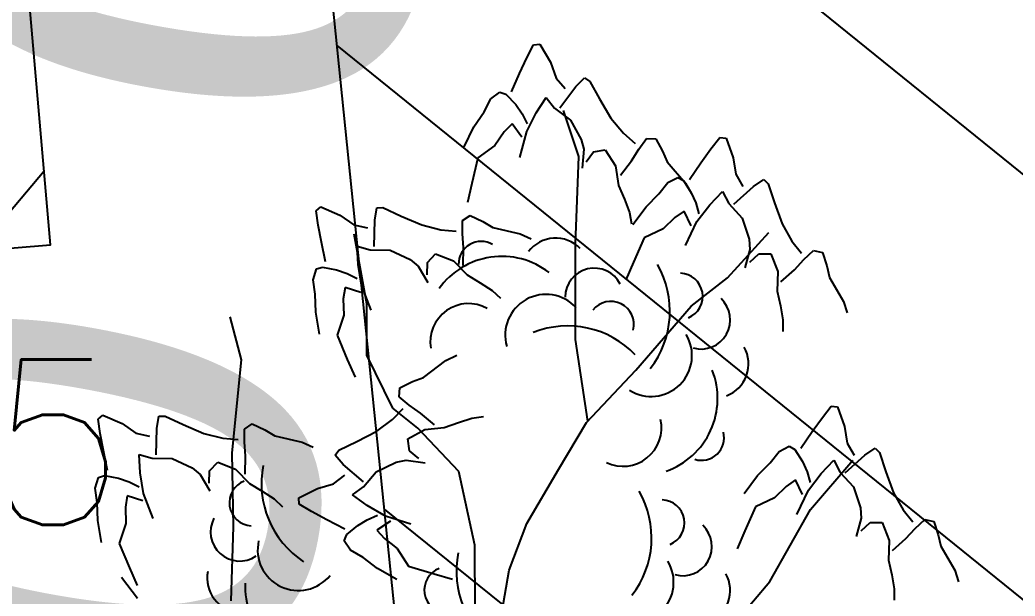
# Model space of a CAD drawing. Header units: millimetres. Extents: x 524954 to 526204, y 9523489 to 9524010.
# Drawn here: x 525502.65 to 525508.67, y 9523574.06 to 9523577.54 of the extents above; entities that cross this region are included whole.
import ezdxf
from ezdxf import colors
from ezdxf.entities.mleader import LeaderData, LeaderLine
from ezdxf.enums import TextEntityAlignment as Align
from ezdxf.math import Vec2, Vec3

# ---------------------------------------------------------------- set-up
doc = ezdxf.new("R2010")
doc.units = ezdxf.units.MM
doc.header["$PDMODE"] = 32
doc.header["$PDSIZE"] = 0.5
doc.linetypes.add('ACAD_ISO12W100', pattern=[21, 12, -3, 0, -3, 0, -3])
for name, color, linetype in [('Arbre', 34, 'ACAD_ISO12W100'), ('Bati', 6, 'Continuous'), ('Bati_H', 1, 'Continuous'), ('ETQ IMPAIR', 7, 'Continuous'), ('ETQ PAIR', 7, 'Continuous'), ('Route - Route de la corniche de Brazzaville - Textes - Tabulations', 1, 'Continuous'), ('TopoAlt', 3, 'Continuous'), ('TOPOJIS', 7, 'Continuous')]:
    doc.layers.add(name, color=color, linetype=linetype)
doc.styles.add('Affichages route', font='arial.ttf', dxfattribs={"height": 0.5})
doc.styles.add('Simplex 1.0', font='Simplex.shx', dxfattribs={"width": 0.99, "height": 1})
doc.styles.get("Standard").update_dxf_attribs({"font": 'arial.ttf'})

# ---------------------------------------------------------------- blocks, each defined once
blk = doc.blocks.new('TCPOINT M')
at = {"color": 0}
blk.add_point((0, 0), dxfattribs=at)
at = {"layer": 'TopoAlt', "style": 'Simplex 1.0', "width": 0.99}
blk.add_attdef('ALT', (0.15, 0.15), '', height=1, dxfattribs=at)
blk = doc.blocks.new('v088')
at = {"color": 3, "linetype": 'Continuous'}
for p, q in [((-0.0239, 12.3184), (0.0161, 12.3965)), ((0.0161, 12.3965), (0.0546, 12.3999)), ((0.0546, 12.3999), (0.1184, 12.2906)), ((-0.0686, 12.2238), (-0.0239, 12.3184)), ((0.1184, 12.2906), (0.1522, 12.1952)), ((-0.1179, 12.1126), (-0.0686, 12.2238)), ((0.1522, 12.1952), (0.2074, 12.1313)), ((0.2717, 12.1435), (0.3242, 12.1966)), ((0.3242, 12.1966), (0.3557, 12.1751)), ((0.3557, 12.1751), (0.415, 12.0689)), ((-0.2428, 12.0693), (-0.1881, 12.111)), ((-0.1881, 12.111), (-0.1505, 12.0986)), ((-0.1505, 12.0986), (-0.0915, 12.0354)), ((0.1746, 12.0155), (0.2717, 12.1435)), ((-0.2828, 11.9912), (-0.2428, 12.0693)), ((-0.0915, 12.0354), (-0.0536, 11.98)), ((0.0317, 11.9844), (0.0922, 12.0781)), ((0.0922, 12.0781), (0.1437, 12.0135)), ((0.415, 12.0689), (0.4841, 11.9528)), ((-0.344, 11.9013), (-0.2828, 11.9912)), ((-0.0536, 11.98), (-0.0225, 11.9193)), ((-0.0252, 11.8718), (0.0317, 11.9844)), ((0.1437, 12.0135), (0.2395, 11.9416)), ((-0.1123, 11.9179), (-0.1618, 11.8694)), ((-0.0542, 11.8389), (-0.1123, 11.9179)), ((0.2395, 11.9416), (0.3048, 11.8248)), ((0.4841, 11.9528), (0.5601, 11.8616)), ((-0.4033, 11.7804), (-0.344, 11.9013)), ((-0.1618, 11.8694), (-0.2169, 11.7884)), ((-0.066, 11.7153), (-0.0252, 11.8718)), ((0.5601, 11.8616), (0.6304, 11.8005)), ((0.3048, 11.8248), (0.32, 11.7651)), ((0.6527, 11.7656), (0.6994, 11.8293)), ((0.6994, 11.8293), (0.7544, 11.828)), ((0.7544, 11.828), (0.796, 11.7537)), ((1.0886, 11.7676), (1.1424, 11.8368)), ((1.1424, 11.8368), (1.1809, 11.833)), ((1.1809, 11.833), (1.2232, 11.7138)), ((-0.2169, 11.7884), (-0.3202, 11.714)), ((0.32, 11.7651), (0.3106, 11.6498)), ((0.3344, 11.6895), (0.378, 11.7487)), ((0.378, 11.7487), (0.4498, 11.7623)), ((0.4498, 11.7623), (0.5114, 11.6644)), ((0.6075, 11.6944), (0.6527, 11.7656)), ((0.796, 11.7537), (0.824, 11.6885)), ((1.027, 11.683), (1.0886, 11.7676)), ((-0.3202, 11.714), (-0.3572, 11.5582)), ((0.5418, 11.6075), (0.6075, 11.6944)), ((0.824, 11.6885), (0.9344, 11.5607)), ((0.9578, 11.583), (1.027, 11.683)), ((1.2232, 11.7138), (1.2386, 11.6137)), ((0.5114, 11.6644), (0.5299, 11.5465)), ((1.2386, 11.6137), (1.2809, 11.5407)), ((-0.3572, 11.5582), (-0.3824, 11.4437)), ((0.7732, 11.4945), (0.827, 11.5637)), ((0.827, 11.5637), (0.8886, 11.5945)), ((0.8886, 11.5945), (0.9232, 11.5753)), ((0.9232, 11.5753), (0.9693, 11.5022)), ((0.9344, 11.5607), (0.97, 11.497)), ((1.3463, 11.5407), (1.4079, 11.583)), ((1.4079, 11.583), (1.4348, 11.556)), ((1.4348, 11.556), (1.4733, 11.4406)), ((0.5299, 11.5465), (0.5653, 11.4632)), ((0.6962, 11.4176), (0.7732, 11.4945)), ((0.9693, 11.5022), (0.9963, 11.4406)), ((1.0809, 11.4291), (1.1578, 11.5099)), ((1.1578, 11.5099), (1.1963, 11.4368)), ((1.2271, 11.433), (1.3463, 11.5407)), ((0.5653, 11.4632), (0.5962, 11.3829)), ((0.9963, 11.4406), (1.0155, 11.3753)), ((1.004, 11.3291), (1.0809, 11.4291)), ((1.1963, 11.4368), (1.2771, 11.3483)), ((1.4733, 11.4406), (1.5194, 11.3137)), ((-1.2987, 11.3921), (-1.2695, 11.4174)), ((-1.2853, 11.3054), (-1.2987, 11.3921)), ((-1.2695, 11.4174), (-1.1537, 11.3664)), ((-0.9434, 11.3371), (-0.9319, 11.4109)), ((-0.9319, 11.4109), (-0.8938, 11.412)), ((-0.8938, 11.412), (-0.7835, 11.3608)), ((0.5962, 11.3829), (0.6091, 11.3149)), ((0.6155, 11.3099), (0.6962, 11.4176)), ((0.927, 11.3906), (0.8693, 11.3522)), ((0.9693, 11.3022), (0.927, 11.3906)), ((-1.1537, 11.3664), (-1.0704, 11.3089)), ((-1.0704, 11.3089), (-0.9882, 11.2895)), ((-0.9469, 11.1764), (-0.9434, 11.3371)), ((-0.7835, 11.3608), (-0.6595, 11.3072)), ((-0.4131, 11.2545), (-0.4126, 11.3334)), ((-0.4126, 11.3334), (-0.3673, 11.3647)), ((-0.3673, 11.3647), (-0.2901, 11.3288)), ((-0.2901, 11.3288), (-0.2291, 11.2925)), ((0.8693, 11.3522), (0.8001, 11.2829)), ((0.9347, 11.1829), (1.004, 11.3291)), ((1.2771, 11.3483), (1.3194, 11.2214)), ((1.5194, 11.3137), (1.5771, 11.2099)), ((-1.266, 11.2026), (-1.2853, 11.3054)), ((-0.6595, 11.3072), (-0.5444, 11.2779)), ((-0.5444, 11.2779), (-0.4516, 11.2697)), ((-0.4079, 11.1703), (-0.4131, 11.2545)), ((-0.2291, 11.2925), (-0.0648, 11.2537)), ((-0.0648, 11.2537), (0.0014, 11.223)), ((0.8001, 11.2829), (0.6847, 11.2291)), ((-1.2408, 11.0836), (-1.266, 11.2026)), ((0.6847, 11.2291), (0.6193, 11.0829)), ((1.3194, 11.2214), (1.3232, 11.1598)), ((1.5771, 11.2099), (1.6348, 11.1368)), ((-1.0503, 11.1789), (-0.9708, 11.1567)), ((-1.0444, 11.0675), (-1.0503, 11.1789)), ((-0.9708, 11.1567), (-0.851, 11.1547)), ((-0.851, 11.1547), (-0.7296, 11.0984)), ((-0.6257, 11.0796), (-0.5755, 11.1328)), ((-0.5755, 11.1328), (-0.4682, 11.0896)), ((-0.4102, 11.0614), (-0.4079, 11.1703)), ((1.3232, 11.1598), (1.2925, 11.0483)), ((1.3232, 11.0829), (1.3771, 11.1329)), ((1.3771, 11.1329), (1.4502, 11.1329)), ((1.4502, 11.1329), (1.4925, 11.0252)), ((1.6502, 11.0983), (1.7079, 11.1522)), ((1.7079, 11.1522), (1.7617, 11.1406)), ((1.7617, 11.1406), (1.7887, 11.0598)), ((-0.7296, 11.0984), (-0.6822, 11.0589)), ((-0.6263, 11.0061), (-0.6257, 11.0796)), ((-0.4682, 11.0896), (-0.3841, 11.005)), ((0.6193, 11.0829), (0.5731, 10.9752)), ((1.5925, 11.0368), (1.6502, 11.0983)), ((-1.3166, 10.9752), (-1.2967, 11.0411)), ((-1.2967, 11.0411), (-1.2589, 11.0531)), ((-1.2589, 11.0531), (-1.1741, 11.0365)), ((-1.1741, 11.0365), (-1.1109, 11.0139)), ((-1.1109, 11.0139), (-1.0501, 10.983)), ((-1.0245, 10.9429), (-1.0444, 11.0675)), ((-0.6822, 11.0589), (-0.6222, 10.96)), ((1.4925, 11.0252), (1.4886, 10.906)), ((1.5117, 10.9637), (1.5925, 11.0368)), ((1.7887, 11.0598), (1.8041, 10.9906)), ((-1.3032, 10.8885), (-1.3166, 10.9752)), ((-0.3841, 11.005), (-0.3065, 10.9583)), ((-0.3065, 10.9583), (-0.2344, 10.9114)), ((1.8041, 10.9906), (1.8887, 10.8444)), ((-1.3, 10.7798), (-1.3032, 10.8885)), ((-1.122, 10.9292), (-1.1336, 10.8608)), ((-1.0286, 10.8992), (-1.122, 10.9292)), ((-0.9657, 10.7922), (-1.0245, 10.9429)), ((-0.2344, 10.9114), (-0.1841, 10.8638)), ((1.4886, 10.906), (1.5079, 10.8175)), ((-1.1336, 10.8608), (-1.1308, 10.7629)), ((1.8887, 10.8444), (1.9118, 10.7752)), ((-1.2771, 10.6471), (-1.3, 10.7798)), ((1.5079, 10.8175), (1.5233, 10.7329)), ((-1.1308, 10.7629), (-1.1708, 10.642)), ((1.5233, 10.7329), (1.5233, 10.6636)), ((-1.1708, 10.642), (-1.1094, 10.4942)), ((-1.1094, 10.4942), (-1.0628, 10.3867)), ((-0.648, 10.3846), (-0.514, 10.4875)), ((-0.514, 10.4875), (-0.4484, 10.5194)), ((-0.7912, 10.3231), (-0.7146, 10.3603)), ((-0.7146, 10.3603), (-0.648, 10.3846)), ((-0.7957, 10.2682), (-0.7912, 10.3231)), ((-0.7348, 10.218), (-0.7957, 10.2682)), ((-0.8359, 10.1311), (-0.7709, 10.1978)), ((-0.6662, 10.1688), (-0.7348, 10.218)), ((-0.5833, 10.0982), (-0.6662, 10.1688)), ((1.7617, 10.1424), (1.8156, 10.2117)), ((1.8156, 10.2117), (1.8541, 10.2078)), ((1.8541, 10.2078), (1.8964, 10.0886)), ((-2.6162, 10.1323), (-2.587, 10.1577)), ((-2.6028, 10.0456), (-2.6162, 10.1323)), ((-2.587, 10.1577), (-2.4712, 10.1066)), ((-2.4712, 10.1066), (-2.3879, 10.0492)), ((-2.2608, 10.0773), (-2.2494, 10.1511)), ((-2.2494, 10.1511), (-2.2113, 10.1522)), ((-2.2113, 10.1522), (-2.101, 10.101)), ((-0.9313, 10.0604), (-0.8359, 10.1311)), ((-0.5231, 10.0829), (-0.4378, 10.1134)), ((-0.4378, 10.1134), (-0.3559, 10.1397)), ((-0.3559, 10.1397), (-0.2873, 10.1487)), ((1.7002, 10.0578), (1.7617, 10.1424)), ((-2.5835, 9.9428), (-2.6028, 10.0456)), ((-2.3879, 10.0492), (-2.3057, 10.0298)), ((-2.2643, 9.9167), (-2.2608, 10.0773)), ((-2.101, 10.101), (-1.977, 10.0475)), ((-1.977, 10.0475), (-1.8618, 10.0181)), ((-1.7305, 9.9947), (-1.7301, 10.0737)), ((-1.7301, 10.0737), (-1.6848, 10.1049)), ((-1.6848, 10.1049), (-1.6075, 10.069)), ((-1.6075, 10.069), (-1.5466, 10.0327)), ((-1.0512, 9.9981), (-0.9313, 10.0604)), ((-0.7431, 10.0152), (-0.6418, 10.0712)), ((-0.6418, 10.0712), (-0.5231, 10.0829)), ((1.631, 9.9578), (1.7002, 10.0578)), ((1.8964, 10.0886), (1.9118, 9.9886)), ((-1.8618, 10.0181), (-1.7691, 10.0099)), ((-1.7254, 9.9105), (-1.7305, 9.9947)), ((-1.5466, 10.0327), (-1.3822, 9.9939)), ((-1.3822, 9.9939), (-1.316, 9.9632)), ((-1.1606, 9.945), (-1.0512, 9.9981)), ((-0.7336, 9.9427), (-0.7431, 10.0152)), ((1.9118, 9.9886), (1.9541, 9.9155)), ((-2.5582, 9.8238), (-2.5835, 9.9428)), ((-1.1838, 9.9148), (-1.1606, 9.945)), ((-0.677, 9.8958), (-0.7336, 9.9427)), ((1.4463, 9.8693), (1.5002, 9.9386)), ((1.5002, 9.9386), (1.5617, 9.9693)), ((1.5617, 9.9693), (1.5963, 9.9501)), ((1.5963, 9.9501), (1.6425, 9.877)), ((2.0195, 9.9155), (2.081, 9.9578)), ((2.081, 9.9578), (2.1079, 9.9309)), ((2.1079, 9.9309), (2.1464, 9.8155)), ((-2.3678, 9.9191), (-2.2883, 9.8969)), ((-2.3619, 9.8077), (-2.3678, 9.9191)), ((-2.2883, 9.8969), (-2.1685, 9.895)), ((-2.1685, 9.895), (-2.0471, 9.8386)), ((-1.9432, 9.8199), (-1.893, 9.873)), ((-1.893, 9.873), (-1.7856, 9.8299)), ((-1.7277, 9.8016), (-1.7254, 9.9105)), ((-1.1339, 9.8592), (-1.1838, 9.9148)), ((-0.9342, 9.8156), (-0.8138, 9.874)), ((-0.8138, 9.874), (-0.7533, 9.8858)), ((-0.7533, 9.8858), (-0.6387, 9.8698)), ((1.3694, 9.7924), (1.4463, 9.8693)), ((1.6425, 9.877), (1.6694, 9.8155)), ((1.7541, 9.8039), (1.831, 9.8847)), ((1.831, 9.8847), (1.8695, 9.8116)), ((1.9002, 9.8078), (2.0195, 9.9155)), ((-2.3419, 9.6831), (-2.3619, 9.8077)), ((-2.0471, 9.8386), (-1.9997, 9.7992)), ((-1.9438, 9.7464), (-1.9432, 9.8199)), ((-1.7856, 9.8299), (-1.7015, 9.7452)), ((-1.0116, 9.755), (-1.1339, 9.8592)), ((-1.0114, 9.724), (-0.9342, 9.8156)), ((1.6694, 9.8155), (1.6887, 9.7501)), ((1.8695, 9.8116), (1.9502, 9.7232)), ((2.1464, 9.8155), (2.1926, 9.6885)), ((-2.634, 9.7155), (-2.6142, 9.7814)), ((-2.6142, 9.7814), (-2.5764, 9.7933)), ((-2.5764, 9.7933), (-2.4916, 9.7768)), ((-2.4916, 9.7768), (-2.4283, 9.7541)), ((-2.4283, 9.7541), (-2.3676, 9.7232)), ((-1.9997, 9.7992), (-1.9397, 9.7002)), ((-1.7015, 9.7452), (-1.624, 9.6985)), ((-1.1923, 9.7429), (-1.1254, 9.7944)), ((1.2886, 9.6847), (1.3694, 9.7924)), ((1.6002, 9.7655), (1.5425, 9.727)), ((1.6425, 9.677), (1.6002, 9.7655)), ((1.6771, 9.7039), (1.7541, 9.8039)), ((-2.6206, 9.6288), (-2.634, 9.7155)), ((-1.624, 9.6985), (-1.5519, 9.6516)), ((-1.4022, 9.6572), (-1.2895, 9.7147)), ((-1.2895, 9.7147), (-1.1923, 9.7429)), ((-1.0789, 9.6763), (-1.0114, 9.724)), ((1.5425, 9.727), (1.4733, 9.6578)), ((1.6079, 9.5578), (1.6771, 9.7039)), ((1.9502, 9.7232), (1.9925, 9.5962)), ((2.1926, 9.6885), (2.2503, 9.5847)), ((-2.6175, 9.52), (-2.6206, 9.6288)), ((-2.4395, 9.6694), (-2.4511, 9.6011)), ((-2.3461, 9.6395), (-2.4395, 9.6694)), ((-2.2831, 9.5325), (-2.3419, 9.6831)), ((-1.5519, 9.6516), (-1.5015, 9.6041)), ((-1.401, 9.6186), (-1.4022, 9.6572)), ((-0.9888, 9.6106), (-1.0789, 9.6763)), ((1.4733, 9.6578), (1.3579, 9.6039)), ((-2.4511, 9.6011), (-2.4483, 9.5032)), ((-1.3254, 9.5742), (-1.401, 9.6186)), ((-1.2335, 9.5242), (-1.3254, 9.5742)), ((-0.8796, 9.5473), (-0.9888, 9.6106)), ((1.3579, 9.6039), (1.2925, 9.4577)), ((1.9925, 9.5962), (1.9964, 9.5347)), ((2.2503, 9.5847), (2.308, 9.5116)), ((-2.5946, 9.3874), (-2.6175, 9.52)), ((-1.1253, 9.4685), (-1.2335, 9.5242)), ((-1.0467, 9.4905), (-0.9892, 9.5252)), ((-0.9892, 9.5252), (-0.9269, 9.5527)), ((-0.8484, 9.5165), (-0.9306, 9.463)), ((-0.7257, 9.4976), (-0.8796, 9.5473)), ((1.9964, 9.5347), (1.9656, 9.4231)), ((1.9964, 9.4577), (2.0502, 9.5077)), ((2.0502, 9.5077), (2.1233, 9.5077)), ((2.1233, 9.5077), (2.1656, 9.4)), ((2.3233, 9.4731), (2.381, 9.527)), ((2.381, 9.527), (2.4349, 9.5154)), ((2.4349, 9.5154), (2.4618, 9.4347)), ((-2.4483, 9.5032), (-2.4883, 9.3823)), ((-1.1132, 9.4352), (-1.0467, 9.4905)), ((-0.9306, 9.463), (-0.885, 9.4108)), ((1.2925, 9.4577), (1.2463, 9.35)), ((2.2657, 9.4116), (2.3233, 9.4731)), ((-1.1278, 9.3984), (-1.1132, 9.4352)), ((-1.0892, 9.3413), (-1.1278, 9.3984)), ((-0.885, 9.4108), (-0.8073, 9.3511)), ((2.1656, 9.4), (2.1618, 9.2808)), ((2.1849, 9.3385), (2.2657, 9.4116)), ((2.4618, 9.4347), (2.4772, 9.3654)), ((-2.4883, 9.3823), (-2.4269, 9.2344)), ((-1.0136, 9.2969), (-1.0892, 9.3413)), ((-0.8073, 9.3511), (-0.7389, 9.2437)), ((2.4772, 9.3654), (2.5618, 9.2193)), ((-0.9273, 9.2307), (-1.0136, 9.2969)), ((2.1618, 9.2808), (2.181, 9.1923)), ((-2.4269, 9.2344), (-2.3802, 9.1269)), ((-0.81, 9.1646), (-0.9273, 9.2307)), ((-0.7389, 9.2437), (-0.5855, 9.1979)), ((2.5618, 9.2193), (2.5849, 9.15)), ((-0.5855, 9.1979), (-0.4727, 9.1661)), ((2.181, 9.1923), (2.1964, 9.1077)), ((2.1964, 9.1077), (2.1964, 9.0385))]:
    blk.add_line(p, q, dxfattribs=at)
at = {"linetype": 'Continuous'}
for p, q in [((0.2897, 11.7219), (0.1969, 11.9998)), ((0.2697, 11.1929), (0.2897, 11.7219)), ((-0.9914, 10.8307), (-1.0686, 11.252)), ((1.1882, 10.9882), (1.4374, 11.2608)), ((0.2693, 10.6145), (0.2697, 11.1929)), ((0.9679, 10.8157), (1.1882, 10.9882)), ((-0.9911, 10.5198), (-0.9914, 10.8307)), ((0.6339, 10.4293), (0.9679, 10.8157)), ((-1.7492, 10.4915), (-1.8168, 10.7513)), ((0.3448, 10.1217), (0.2693, 10.6145)), ((-1.8059, 9.9306), (-1.7492, 10.4915)), ((-0.8352, 10.1996), (-0.9911, 10.5198)), ((0.3358, 10.1122), (0.6339, 10.4293)), ((-0.6834, 10.0784), (-0.8352, 10.1996)), ((0.1676, 9.8288), (0.3358, 10.1122)), ((-0.4354, 9.8162), (-0.6834, 10.0784)), ((-1.7966, 9.483), (-1.8059, 9.9306)), ((1.6901, 9.587), (1.945, 9.8846)), ((-0.339, 9.3704), (-0.4354, 9.8162)), ((-0.0246, 9.5014), (0.1676, 9.8288)), ((1.4442, 9.1527), (1.6901, 9.587)), ((-1.8121, 9.0349), (-1.7966, 9.483)), ((-0.1306, 9.2193), (-0.0246, 9.5014)), ((-0.337, 8.9787), (-0.339, 9.3704)), ((-0.1861, 8.901), (-0.1306, 9.2193)), ((-2.3783, 9.048), (-2.4742, 9.1766)), ((1.08, 8.7222), (1.4442, 9.1527))]:
    blk.add_line(p, q, dxfattribs=at)
at = {"color": 3, "linetype": 'Continuous'}
for centre, major_axis, start_param, end_param in [((-0.3005, 11.0717), (0.0964, 0.0964), 0.254619, 2.377018), ((0.1501, 11.0237), (0.1445, 0.1445), 6.263619, 7.998733), ((-0.1756, 10.6509), (0.3298, 0.3298), 0.12682, 1.733702), ((0.2754, 10.7857), (0.3995, 0.3995), 4.836335, 6.022049), ((0.3829, 10.8698), (-0.1246, 0.1246), 4.396235, 7.060094), ((0.8987, 10.8757), (0.099, 0.099), 4.31771, 7.031286), ((0.0911, 10.6412), (0.1741, 0.1741), 6.236163, 8.918901), ((-0.3757, 10.5998), (0.1641, 0.1641), 0.282297, 2.520721), ((0.4834, 10.7051), (-0.099, 0.099), 3.680741, 6.394318), ((1.0287, 10.7332), (-0.1246, 0.1246), 2.081137, 4.744996), ((0.2226, 10.1318), (-0.3995, 0.3995), 4.689978, 5.875693), ((0.7276, 10.5169), (-0.1741, 0.1741), 1.793126, 4.475865), ((1.1114, 10.4666), (-0.1445, 0.1445), 2.713295, 4.448408), ((0.6623, 10.2582), (-0.3298, 0.3298), 2.69514, 4.302022), ((0.5573, 10.0804), (0.1641, 0.1641), 3.478918, 5.717341), ((1.0314, 10.0206), (0.0964, 0.0964), 3.62262, 5.745019), ((-1.0632, 9.7428), (0.3995, 0.3995), 2.158504, 3.344219), ((-1.6825, 9.6282), (-0.099, 0.099), -0.421529, 2.292047), ((0.1648, 9.4153), (0.3995, 0.3995), 4.836335, 6.022049), ((0.7881, 9.5054), (-0.099, 0.099), 2.746913, 5.46049), ((-1.7599, 9.4514), (-0.1246, 0.1246), 0.293965, 2.957824), ((0.9181, 9.3628), (0.1246, 0.1246), 3.651933, 6.315792), ((-1.4053, 9.3432), (0.1741, 0.1741), 2.133893, 4.816631), ((0.1148, 9.2139), (-0.3995, 0.3995), 0.587708, 1.773422), ((0.617, 9.1466), (-0.1741, 0.1741), 1.793126, 4.475865), ((-1.7527, 9.1724), (-0.1445, 0.1445), 0.590553, 2.325666), ((-0.5045, 9.0993), (0.099, 0.099), 1.149268, 3.862844), ((1.0008, 9.0963), (-0.1445, 0.1445), 2.713295, 4.448408), ((-1.2605, 9.1191), (0.3298, 0.3298), 2.307735, 3.914618)]:
    blk.add_ellipse(centre, major_axis=major_axis, ratio=1, start_param=start_param, end_param=end_param, dxfattribs=at)

msp = doc.modelspace()

# ---------------------------------------------------------------- hatches: boundary and pattern name
at = {"layer": 'Bati_H'}
h = msp.add_hatch(dxfattribs=at)
h.set_pattern_fill('_U', color=256, scale=2, angle=49.71641, style=0, pattern_type=0)
h.set_pattern_definition([(49.7164087, (0, 0), (-1.5257070597, 1.29314267114), [])])
h.paths.add_polyline_path([(525495.5774, 9523574.1928), (525498.5782, 9523574.4404), (525498.4641, 9523575.8228), (525502.8364, 9523576.1835), (525502.4293, 9523580.8452), (525501.9206, 9523585.2854), (525498.179, 9523584.8567), (525498.3182, 9523583.1703), (525494.8855, 9523582.8871), (525494.8603, 9523582.885)])
h = msp.add_hatch(dxfattribs=at)
h.set_pattern_fill('_U', color=256, scale=2, angle=-38.94652, style=0, pattern_type=0)
h.set_pattern_definition([(321.053478824, (0, 0), (1.25718948663, 1.5554660378), [])])
h.paths.add_polyline_path([(525512.3454, 9523578.1121), (525512.7423, 9523574.3699), (525509.0512, 9523573.9785), (525509.1805, 9523572.7632), (525505.0839, 9523572.3288), (525504.1421, 9523581.5459), (525508.2878, 9523581.9856), (525508.1665, 9523583.1292), (525511.8224, 9523583.5169), (525512.3802, 9523578.1158)])

# ---------------------------------------------------------------- linework, layer by layer
at = {"layer": 'Bati', "flags": 128}
for points in [[(525495.5774, 9523574.1928), (525498.5782, 9523574.4404), (525498.4641, 9523575.8228), (525502.8364, 9523576.1835), (525502.4293, 9523580.8452), (525501.9206, 9523585.2854), (525498.179, 9523584.8567), (525498.3182, 9523583.1703), (525494.8855, 9523582.8871), (525494.8603, 9523582.885)], [(525512.3454, 9523578.1121), (525512.7423, 9523574.3699), (525509.0512, 9523573.9785), (525509.1805, 9523572.7632), (525505.0839, 9523572.3288), (525504.1421, 9523581.5459), (525508.2878, 9523581.9856), (525508.1665, 9523583.1292), (525511.8224, 9523583.5169), (525512.3802, 9523578.1158)]]:
    msp.add_lwpolyline(points, close=True, dxfattribs=at)

# ---------------------------------------------------------------- block references
at = {"layer": 'Arbre'}
msp.add_blockref('v088', (525505.739, 9523564.997), dxfattribs=at)
at = {"layer": 'TOPOJIS'}
ref = msp.add_blockref('TCPOINT M', (525498.5782, 9523574.4404, 271.85), dxfattribs=at)
ref.add_attrib('ALT', '271.85', (525498.6282, 9523574.4904, 271.85), dxfattribs={"layer": 'TopoAlt', "height": 1, "style": 'Simplex 1.0', "width": 0.99})

# ---------------------------------------------------------------- texts
at = {"layer": 'Route - Route de la corniche de Brazzaville - Textes - Tabulations', "style": 'Affichages route'}
msp.add_text('340.0', height=3, rotation=259.49755, dxfattribs=at).set_placement((525504.6343, 9523583.8568), align=Align.MIDDLE_LEFT)

# ---------------------------------------------------------------- next in the draw order: leaders
at = {"layer": 'ETQ IMPAIR'}
ml = msp.add_multileader_mtext('Standard', dxfattribs=at)
ml.set_content('Bretelle de sortie', color=256)
ml.set_leader_properties()
ml.build(insert=Vec2(0, 0))
ml.multileader.update_dxf_attribs({"has_text_frame": 1, "dogleg_length": 2.5, "arrow_head_size": 3.5})
ctx = ml.context
ctx.base_point, ctx.char_height, ctx.arrow_head_size, ctx.landing_gap_size, ctx.plane_origin, ctx.plane_x_axis, ctx.plane_y_axis = Vec3(525474.1516, 9523564.5654), 3.5, 3.5, 0.8, Vec3(525502.4293, 9523493.0548), Vec3(0.864942, -0.501872), Vec3(0.501872, 0.864942)
ctx.text_align_type = 1
notes = []
notes.append((ctx, [(1, (1, 1, 0), (525471.9893, 9523565.82), (0.864942, -0.501872), 2.5, [(0, [(525489.2386, 9523620.9475)], 0, [])])]))
ctx.mtext.insert, ctx.mtext.text_direction, ctx.mtext.rotation, ctx.mtext.alignment, ctx.mtext.flow_direction = Vec3(525491.3611, 9523556.6362), Vec3(0.864942, -0.501872), 5.757423, 2, 5
ctx.mtext.has_bg_fill, ctx.mtext.bg_color, ctx.mtext.bg_scale_factor, ctx.mtext.bg_transparency, ctx.mtext.use_window_bg_color = 1, -1027028792, 1.5, 0, 1
for ctx, leaders in notes:
    for number, flags, end, landing, length, lines in leaders:
        leader = LeaderData()
        leader.index, (leader.has_last_leader_line, leader.has_dogleg_vector, leader.attachment_direction) = number, flags
        leader.last_leader_point, leader.dogleg_vector, leader.dogleg_length = Vec3(end), Vec3(landing), length
        for number, points, colour, breaks in lines:
            line = LeaderLine()
            line.index, line.vertices, line.color, line.breaks = number, Vec3.list(points), colors.encode_raw_color(colour), breaks
            leader.lines.append(line)
        ctx.leaders.append(leader)

# ---------------------------------------------------------------- next in the draw order: leaders
at = {"layer": 'ETQ PAIR'}
ml = msp.add_multileader_mtext('Standard', dxfattribs=at)
ml.set_content('Bretelle de sortie', color=256)
ml.set_leader_properties()
ml.build(insert=Vec2(0, 0))
ml.multileader.update_dxf_attribs({"has_text_frame": 1, "dogleg_length": 2.5, "arrow_head_size": 3.5})
ctx = ml.context
ctx.base_point, ctx.char_height, ctx.arrow_head_size, ctx.landing_gap_size, ctx.plane_origin, ctx.plane_x_axis, ctx.plane_y_axis = Vec3(525467.9026, 9523544.2721), 3.5, 3.5, 0.8, Vec3(525502.4293, 9523493.0548), Vec3(0.940159, 0.340735), Vec3(-0.340735, 0.940159)
ctx.text_align_type = 1
notes = []
notes.append((ctx, [(0, (1, 1, 0), (525505.7246, 9523557.9797), (-0.940159, -0.340735), 2.5, [(0, [(525489.2386, 9523620.9475)], 0, [])])]))
ctx.mtext.insert, ctx.mtext.text_direction, ctx.mtext.rotation, ctx.mtext.alignment, ctx.mtext.flow_direction = Vec3(525485.0324, 9523552.3722), Vec3(0.940159, 0.340735), 0.347698, 2, 5
ctx.mtext.has_bg_fill, ctx.mtext.bg_color, ctx.mtext.bg_scale_factor, ctx.mtext.bg_transparency, ctx.mtext.use_window_bg_color = 1, -1027028792, 1.5, 0, 1
for ctx, leaders in notes:
    for number, flags, end, landing, length, lines in leaders:
        leader = LeaderData()
        leader.index, (leader.has_last_leader_line, leader.has_dogleg_vector, leader.attachment_direction) = number, flags
        leader.last_leader_point, leader.dogleg_vector, leader.dogleg_length = Vec3(end), Vec3(landing), length
        for number, points, colour, breaks in lines:
            line = LeaderLine()
            line.index, line.vertices, line.color, line.breaks = number, Vec3.list(points), colors.encode_raw_color(colour), breaks
            leader.lines.append(line)
        ctx.leaders.append(leader)

doc.saveas('drawing.dxf')
